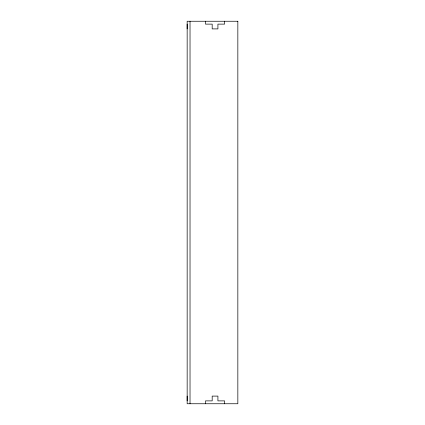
<?xml version="1.0" encoding="UTF-8"?>
<svg xmlns="http://www.w3.org/2000/svg" width="425" height="425" viewBox="0 0 425 425"><rect width="100%" height="100%" fill="white"/><g stroke="black" fill="none" stroke-linecap="round" stroke-linejoin="round"><path stroke-width="0.64" d="M187.159 400.881L187.159 396.1M187.159 28.9L187.159 24.119M224.613 21.25L224.613 24.119L217.919 24.119L217.919 28.9L212.181 28.9L212.181 24.119L205.488 24.119L205.488 21.25M224.613 403.75L224.613 400.881L217.919 400.881L217.919 396.1L212.181 396.1L212.181 400.881L205.488 400.881L205.488 403.75M190.028 21.25L190.028 403.75M237.841 21.25L187.159 21.25L187.159 403.75L237.841 403.75L237.841 21.25"/></g></svg>
